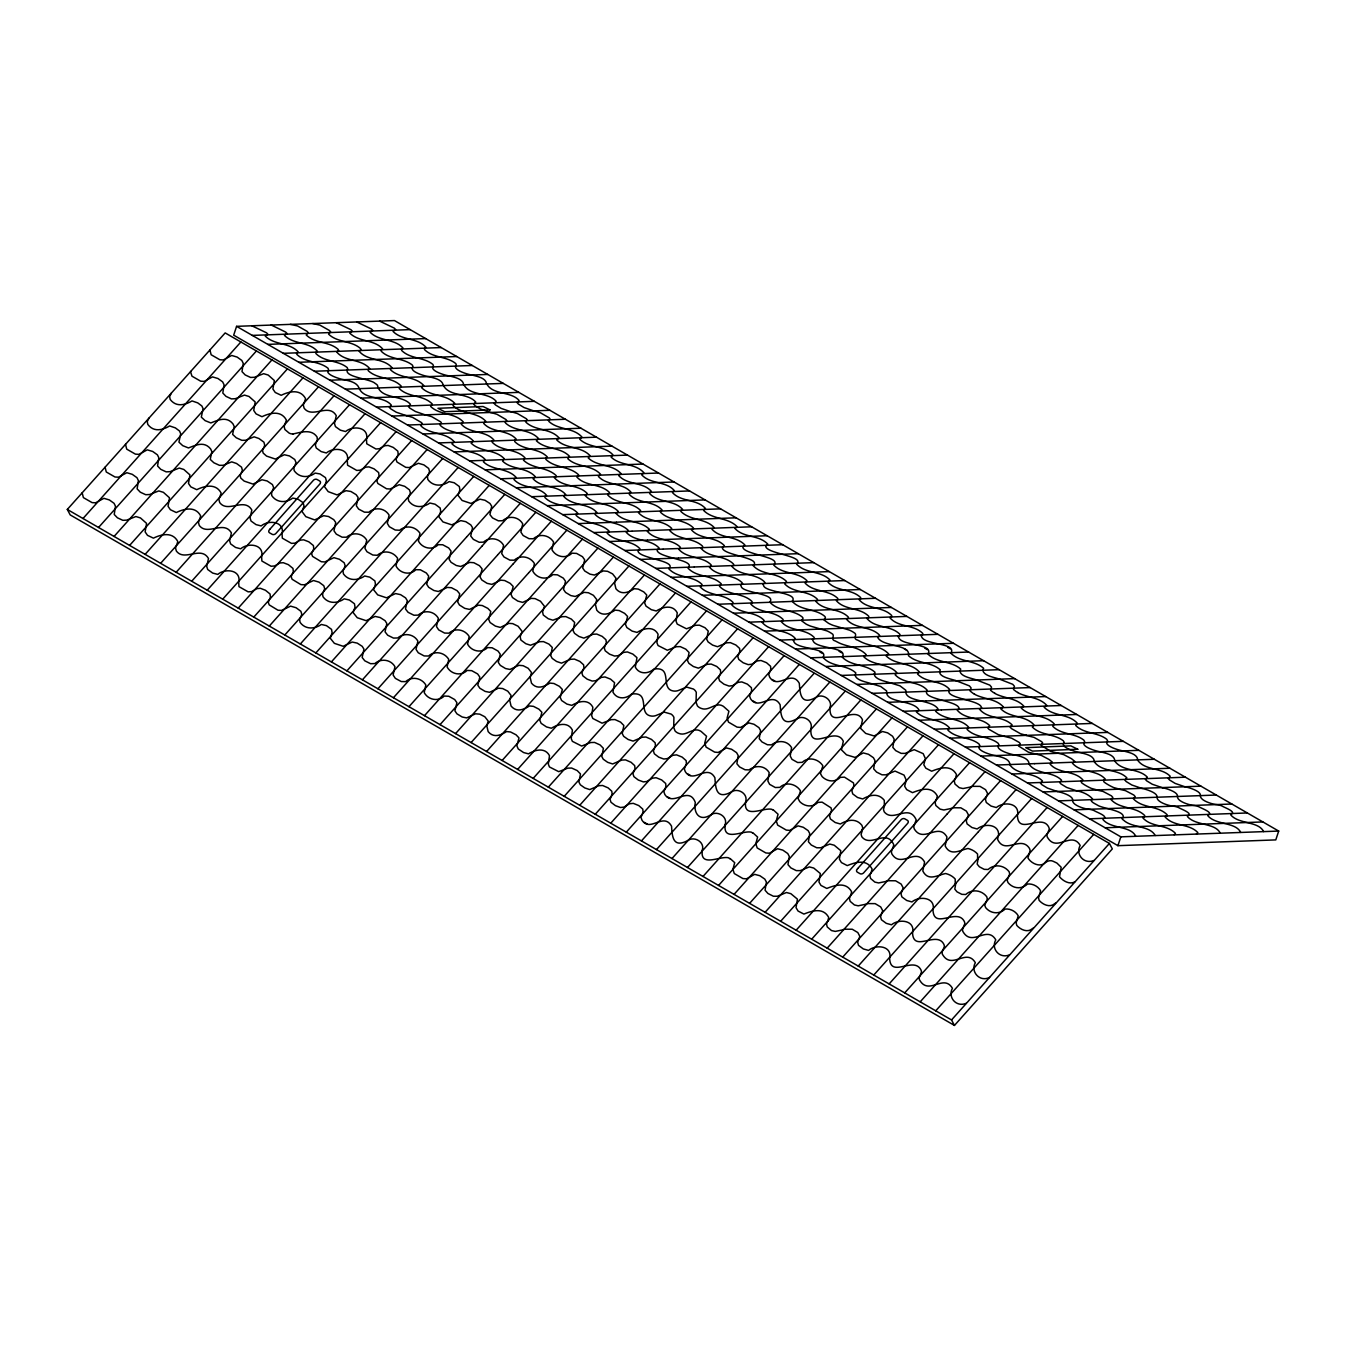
<?xml version="1.0" encoding="UTF-8"?>
<svg xmlns="http://www.w3.org/2000/svg" width="1346" height="1346" viewBox="0 0 1346 1346"><rect width="100%" height="100%" fill="white"/><g stroke="black" fill="none" stroke-linecap="round" stroke-linejoin="round"><path stroke-width="1.5" d="M830.162 706.97C832.652 699.886 822.423 692.887 815.962 697.43M702.292 850.218C699.785 867.985 720.093 855.652 728.472 857.789A10.617 8.143 -27.9 0 1 729.835 858.815M725.208 824.61C722.684 842.36 743.009 830.045 751.371 832.181A10.617 8.143 -27.9 0 1 752.734 833.208M745.634 801.745C743.127 819.512 763.451 807.179 771.813 809.316A10.617 8.143 -27.9 0 1 773.176 810.342M810.898 728.792C809.417 752.515 835.916 725.376 843.303 741.259L841.469 749.84L846.499 754.837L855.03 757.411L863.274 752.919L868.49 754.298L873.419 757.697L874.984 760.591L873.655 768.818L876.549 772.066L881.983 774.808L885.954 774.825L895.04 771.09L904.041 775.111L906.262 780.175L904.647 786.232L906.666 789.614L912.504 792.643C920.614 789.429 931.684 785.643 937.338 796.024L936.261 799.928M830.061 707.357C828.564 731.198 855.181 703.79 862.483 719.824L860.632 728.405L865.68 733.402L874.193 735.976L882.438 731.484L887.653 732.863L892.583 736.262L894.165 739.156L892.835 747.383L895.713 750.631L901.147 753.373L905.118 753.39L914.203 749.655L923.205 753.676L925.425 758.74L923.81 764.797L925.829 768.179L931.668 771.208C939.794 767.994 950.848 764.208 956.501 774.589L955.424 778.493M702.343 849.999C704.867 842.175 694.519 836.017 688.193 840.291M725.242 824.391C727.782 816.568 717.435 810.41 711.109 814.683M745.684 801.526C748.225 793.719 737.877 787.545 731.551 791.835M810.931 728.573C813.472 720.749 803.125 714.591 796.798 718.865M238.679 581.792L238.965 586.637L248.152 591.853L251.668 591.601L256.935 588.606L260.367 588.303L265.465 590.271L270.058 594.007L270.428 597.119L268.275 602.301L269.2 604.876L277.966 610.209L281.499 610.428L290.601 606.137L296.12 607.753L300.881 611.303L301.807 614.281L299.653 619.614L300.074 622.357C305.458 629.777 314.661 629.137 321.341 624.46L326.455 625.638L331.553 629.39L332.109 632.687L330.258 638.223L334.363 643.338L343.196 646.282L352.181 642.042L357.228 643.119L362.209 646.332L363.942 649.109L362.158 657.454L364.766 660.802L370.587 663.696L374.811 663.578C380.952 658.16 390.777 659.389 394.967 666.707L393.116 675.002L395.354 678.367L401.259 681.547L405.617 681.631C411.809 676.045 421.517 677.896 425.841 684.963L424.209 692.601C428.23 699.954 438.224 701.956 444.247 696.033L448.807 696.269L454.729 699.567L456.917 702.713L454.914 710.856L456.95 713.851L462.233 717.014L466.641 717.906L475.559 713.784L479.799 714.171L484.829 716.762L488.194 721.052L486.798 725.864L488.161 731.635C493.679 738.331 500.863 735.219 506.584 731.551L510.555 731.972L516.04 734.798L519.001 737.911L516.881 745.852L518.244 748.965L523.611 752.565L528.49 753.844C534.951 749.806 544.995 747.064 549.488 755.695L548.31 764.141L549.454 766.951L558.725 771.662L567.776 768.145L571.646 768.044L577.198 770.568L580.479 773.95L578.915 782.093L580.345 784.802L584.803 787.948L589.75 789.58L598.819 785.694L602.604 785.492L608.123 787.881L611.791 791.246L612.127 794.14L610.024 799.406L611 802.283L615.425 805.648L620.456 807.499L623.938 807.095L629.507 803.781L633.243 803.343L638.761 805.564L642.782 809.114L643.068 812.143L640.965 817.392L641.958 820.135C650.168 832.955 663.477 811.756 671.553 826.208C672.209 836.388 672.798 848.603 687.907 840.459M261.578 556.184L261.881 561.03L271.068 566.245L274.584 565.976L279.85 562.998L283.266 562.695L288.381 564.664L292.957 568.399L293.327 571.512L291.173 576.694L292.116 579.268L300.865 584.601L304.398 584.82L313.5 580.513L319.019 582.145L323.78 585.695L324.706 588.673L322.552 593.99L322.99 596.749C328.357 604.169 337.577 603.53 344.24 598.835L349.371 600.013L354.452 603.765L355.024 607.08L353.157 612.615L357.262 617.73L366.095 620.674L375.08 616.418L380.127 617.511L385.107 620.708L386.84 623.501L385.057 631.846L387.665 635.194L393.486 638.088L397.726 637.97C403.85 632.553 413.693 633.781 417.883 641.1L416.032 649.378L418.253 652.76L424.158 655.939L428.516 656.024C434.708 650.421 444.416 652.288 448.74 659.338L447.108 666.993C451.129 674.346 461.123 676.348 467.146 670.426L471.723 670.661L477.628 673.942L479.815 677.088L477.83 685.249L479.866 688.243L485.132 691.407L489.557 692.298L498.474 688.159L502.697 688.563L507.745 691.154L511.093 695.445L509.713 700.257L511.059 706.027C516.578 712.724 523.762 709.611 529.483 705.943L533.47 706.364L538.955 709.191L541.9 712.303L539.78 720.228L541.142 723.34L546.51 726.941L551.389 728.236C557.867 724.198 567.894 721.456 572.403 730.07L571.226 738.533L572.37 741.343L581.64 746.037L590.692 742.538L594.562 742.42L600.097 744.944L603.395 748.342L601.813 756.486L603.244 759.194L607.702 762.341L612.649 763.956L621.717 760.086L625.52 759.884L631.038 762.273L634.689 765.622L635.026 768.516L632.94 773.799L633.916 776.676L638.324 780.041L643.354 781.891L646.854 781.488L652.406 778.173L656.141 777.736L661.677 779.957L665.698 783.507L665.967 786.518L663.864 791.785L664.857 794.527C673.185 807.247 688.731 785.155 695.293 802.418C693.409 812.244 698.86 822.356 710.806 814.852M282.021 533.319L282.324 538.181L291.51 543.38L295.026 543.128L300.293 540.15L303.708 539.83L308.823 541.815L313.399 545.551L313.769 548.646L311.616 553.845L312.558 556.403L321.307 561.736L324.84 561.955L333.943 557.665L339.461 559.28L344.223 562.83L345.148 565.808L342.994 571.141L343.432 573.901C348.799 581.304 358.019 580.664 364.682 575.987L369.814 577.165L374.895 580.917L375.467 584.214L373.599 589.75L377.704 594.882L386.538 597.809L395.522 593.569L400.57 594.646L405.55 597.86L407.283 600.636L405.499 608.998L408.107 612.329L413.929 615.24L418.169 615.105C424.293 609.704 434.135 610.916 438.325 618.251L436.474 626.529L438.695 629.894L444.601 633.074L448.958 633.158C455.15 627.572 464.858 629.44 469.182 636.49L467.55 644.128C471.571 651.481 481.565 653.5 487.589 647.561L492.165 647.796L498.07 651.094L500.258 654.24L498.272 662.383L500.308 665.378L505.574 668.558L509.999 669.433L518.917 665.311L523.14 665.698L528.187 668.289L531.535 672.579L530.156 677.408L531.502 683.179C537.02 689.859 544.205 686.746 549.925 683.078L553.913 683.499L559.398 686.342L562.342 689.438L560.222 697.379L561.585 700.492L566.952 704.093L571.831 705.371C578.309 701.35 588.337 698.591 592.846 707.222L591.668 715.685L592.795 718.478L602.083 723.189L611.134 719.673L615.004 719.572L620.54 722.095L623.837 725.477L622.256 733.62L623.686 736.346L628.145 739.492L633.091 741.108L642.16 737.238L645.962 737.019L651.481 739.408L655.132 742.773L655.468 745.667L653.382 750.933L654.358 753.81L658.766 757.175L663.797 759.026L667.296 758.622L672.849 755.308L676.584 754.87L682.119 757.091L686.14 760.641L686.41 763.67L684.306 768.919L685.299 771.662C693.527 784.482 706.835 763.283 714.894 777.736C715.601 787.932 716.106 800.13 731.248 792.003M347.268 460.366L347.571 465.211L356.757 470.427L360.274 470.175L365.54 467.18L368.955 466.877L374.07 468.845L378.647 472.581L379.034 475.693L376.863 480.875L377.805 483.45L386.554 488.783L390.088 489.002L399.19 484.711L404.709 486.327L409.487 489.877L410.395 492.855L408.242 498.188L408.679 500.931C414.063 508.334 423.233 507.728 429.929 503.034L435.061 504.212L440.142 507.964L440.714 511.261L438.863 516.797L442.952 521.912L451.785 524.856L460.769 520.616L465.817 521.693L470.797 524.906L472.53 527.682L470.747 536.028L473.355 539.376L479.176 542.27L483.416 542.152C489.54 536.734 499.383 537.963 503.572 545.281L501.721 553.576L503.942 556.941L509.848 560.121L514.206 560.205C520.397 554.619 530.105 556.47 534.429 563.537L532.797 571.175C536.818 578.528 546.812 580.53 552.836 574.607L557.412 574.843L563.318 578.141L565.522 581.287L563.52 589.43L565.556 592.425L570.822 595.588L575.247 596.48L584.164 592.358L588.387 592.745L593.435 595.336L596.783 599.626L595.403 604.438L596.766 610.209C602.268 616.905 609.452 613.793 615.189 610.125L619.16 610.546L624.645 613.372L627.606 616.485L625.469 624.426L626.832 627.539L632.199 631.139L637.079 632.418C643.556 628.38 653.584 625.638 658.093 634.269L656.915 642.715L658.059 645.525L667.33 650.236L676.382 646.719L680.252 646.618L685.787 649.142L689.085 652.524L687.503 660.667L688.933 663.376L693.392 666.522L698.338 668.154L707.407 664.268L711.21 664.066L716.728 666.455L720.379 669.82L720.716 672.697L718.629 677.98L719.605 680.857L724.013 684.222L729.044 686.073L732.544 685.669L738.096 682.355L741.831 681.917L747.366 684.138L751.388 687.688L751.657 690.717L749.554 695.966L750.546 698.709C758.757 711.512 772.15 690.532 780.142 704.782C780.848 714.978 781.353 727.177 796.495 719.033M366.449 438.931L366.735 443.776L375.921 448.992L379.437 448.74L384.704 445.745L388.136 445.442L393.234 447.41L397.827 451.162L398.197 454.258L396.044 459.44L396.969 462.015L405.735 467.348L409.268 467.567L418.37 463.276L423.889 464.892L428.651 468.442L429.576 471.42L427.422 476.753L427.843 479.496C433.244 486.899 442.413 486.293 449.11 481.599L454.225 482.777L459.323 486.529L459.878 489.826L458.027 495.362L462.132 500.476L470.965 503.421L479.95 499.181L484.997 500.258L489.978 503.471L491.711 506.247L489.927 514.593L492.535 517.941L498.357 520.835L502.58 520.717C508.721 515.299 518.547 516.528 522.736 523.846L520.885 532.141L523.123 535.506L529.028 538.686L533.386 538.77C539.578 533.184 549.286 535.035 553.61 542.101L551.961 549.74C555.999 557.093 565.993 559.095 572 553.172L576.576 553.408L582.498 556.706L584.686 559.852L582.683 567.995L584.719 570.99L590.002 574.153L594.41 575.045L603.328 570.923L607.568 571.31L612.598 573.901L615.963 578.191L614.567 583.003L615.93 588.774C621.448 595.47 628.632 592.358 634.353 588.69L638.324 589.111L643.809 591.937L646.77 595.05L644.65 602.991L646.013 606.104L651.38 609.704L656.259 610.983C662.72 606.945 672.764 604.203 677.257 612.834L676.079 621.28L677.223 624.09L686.494 628.801L695.546 625.284L699.415 625.183L704.968 627.707L708.248 631.089L706.684 639.232L708.114 641.941L712.572 645.087L717.519 646.719L726.588 642.833L730.373 642.631L735.892 645.02L739.56 648.385L739.896 651.279L737.793 656.545L738.769 659.422L743.194 662.787L748.225 664.638L751.707 664.234L757.276 660.92L761.012 660.482L766.53 662.703L770.551 666.253L770.837 669.282L768.734 674.531L769.727 677.274C777.938 690.077 791.313 669.097 799.322 683.347C800.046 693.543 800.517 705.741 815.676 697.598M236.593 326.338L233.682 335.171L1117.92 845.675L1275.789 839.904L1278.7 831.071L394.462 320.567L236.593 326.338L1120.831 836.842L1278.7 831.071M1117.92 845.675L1120.831 836.842M884.356 805.278L884.288 800.332C878.349 792.71 869.634 794.981 862.736 798.969L857.553 797.488L852.725 793.904L851.883 790.809L853.953 785.458L853.448 782.867L844.48 777.147L840.308 777.382C835.075 782.581 827.268 781.807 822.12 776.608L820.454 773.58L822.86 765.79C818.503 758.908 808.458 756.334 802.25 762.341L797.69 762.526L791.986 759.346L790.237 756.015L791.566 747.568C787.057 740.165 777.736 740.081 771.443 744.86L767.422 744.759L761.987 741.949L759.245 738.735L760.574 730.542L758.959 727.648L753.962 724.249L748.813 722.92L740.519 727.429L737.053 727.126L728.472 722.112L727.143 717.923L728.909 711.243L724.283 707.121A14.486 11.121 -27.9 0 0 722.937 706.061C715.5 701.636 709.005 711.563 701.35 708.433A12.434 9.557 -27.9 0 1 697.379 705.826L696.067 702.275L696.286 692.366A12.467 9.573 -27.9 0 0 693.409 689.034L686.645 687.099L678.451 690.464A8.682 6.663 -27.9 0 1 673.572 691.02C659.506 689.001 673.69 666.152 653.904 669.063C648.419 673.959 639.3 674.699 635.329 667.162L636.961 657.656L632.889 654.106L627.387 651.935L623.652 652.406L618.033 655.704L614.567 656.04L609.553 654.156L605.195 650.791L604.27 647.931L606.356 642.614L605.936 639.737L602.2 636.389L596.766 634.067L593.014 634.269L583.878 638.122L578.898 636.439L574.54 633.343L573.127 630.668L574.675 622.475L571.343 619.093L565.858 616.603L562.005 616.704L552.903 620.203L548.243 618.723L543.262 615.021L542.556 611.791L544.541 606.44L540.486 601.241L535.102 598.617L531.249 598.364L522.652 602.402L517.756 601.073L512.456 597.523L511.076 594.461L513.179 586.469L510.184 583.356L504.683 580.53L500.712 580.143L491.896 584.383L487.117 583.34L481.834 579.991L480.085 577.03L482.12 568.887L479.479 565.69L473.859 562.712L469.704 562.392L460.719 566.464L456.26 565.488L451.045 562.292L449.11 559.297L451.078 551.137L448.706 547.973L442.716 544.76L438.258 544.676C432.302 550.716 422.19 548.327 418.404 541.008L420.002 533.336C415.46 526.269 405.903 524.89 399.627 530.257L395.186 530.004L389.347 526.723L387.328 523.375L389.095 515.114C384.704 507.795 375.012 506.904 368.821 512.22L364.463 512.17L358.659 509.108L356.337 505.81L358.103 497.465L356.135 494.672L350.919 491.492L346.057 490.684L337.055 494.907L328.205 491.643L324.47 486.629L326.388 480.976L325.48 477.628L320.028 473.943L315.115 473.085C308.571 478.099 299.216 477.965 294.151 470.629L293.899 467.954L296.036 462.587L294.791 459.541L289.541 455.958L284.343 454.746L275.358 459.053L266.542 456.075L263.177 453.08L262.52 450.557L264.741 445.29L263.934 442.178L258.92 438.493L254.108 436.844L245.561 440.277L241.843 440.31L236.24 437.77L232.622 434.388L234.238 426.564L232.959 423.855C226.481 415.88 218.102 420.171 210.834 422.93L205.114 420.642L201.311 417.125L203.078 408.73L201.917 406.038L197.761 402.891L192.007 400.923C184.957 405.096 176.208 407.401 170.185 399.442L169.613 396.582L171.396 393.066M238.949 581.489C240.665 569.61 224.832 568.214 217.8 574.405L212.651 573.06L207.688 569.493L206.712 566.397L208.495 558.523C200.857 545.366 184.486 561.989 176.343 551.002L175.535 547.99L177.823 541.563C172.49 531.485 161.318 534.295 153.41 538.148L147.488 535.338L145.132 531.906L146.579 523.392L140.455 517.924L135.879 516.544L126.692 520.145L122.823 520.313L117.422 517.806L114.225 514.475L115.47 506.197L114.057 503.32L109.363 499.938L103.911 498.323L95.549 502.815L92.083 502.613L83.385 497.616L82.173 492.821M261.864 555.881C263.564 544.003 247.748 542.606 240.715 548.798L235.567 547.452L230.603 543.885L229.628 540.789L231.394 532.915C223.756 519.741 207.385 536.381 199.242 525.394L198.434 522.383L200.722 515.955C195.389 505.86 184.217 508.687 176.309 512.54L170.387 509.713L168.048 506.298L169.495 497.784L163.371 492.316L158.794 490.92L149.591 494.537L145.721 494.705L140.321 492.199L137.124 488.867L138.386 480.589L136.972 477.695L132.261 474.33L126.827 472.715L118.448 477.207L114.982 476.989L106.284 471.992L105.072 467.213M282.307 533.016C283.972 521.07 268.258 519.876 261.158 525.933L256.009 524.604L251.046 521.037L250.07 517.924L251.837 510.05C244.198 496.91 227.827 513.566 219.684 502.529L218.876 499.517L221.165 493.09C215.831 483.012 204.659 485.839 196.752 489.675L190.829 486.865L188.49 483.45L189.937 474.919L183.813 469.451L179.237 468.072L170.033 471.672L166.164 471.857L160.763 469.333L157.566 466.002L158.828 457.724L157.415 454.847L152.704 451.465L147.269 449.85L138.89 454.359L135.424 454.14L126.726 449.143L125.514 444.348M366.718 438.628C368.4 426.682 352.669 425.471 345.569 431.544L340.42 430.198L335.457 426.632L334.481 423.536L336.264 415.662C328.626 402.504 312.238 419.178 304.112 408.141L303.304 405.129L305.592 398.702C300.259 388.624 289.087 391.434 281.179 395.287L275.257 392.477L272.901 389.044L274.348 380.531L268.224 375.063L263.648 373.683L254.461 377.284L250.592 377.452L245.191 374.945L241.994 371.614L243.239 363.336L241.826 360.459L237.132 357.077L231.68 355.462L223.318 359.954L219.852 359.752L211.154 354.755L209.926 349.96M955.811 883.296L954.802 889.134L957.006 891.826L961.835 894.35L965.721 894.501C972.064 888.814 981.604 890.009 986.769 896.773L987.308 899.061L984.767 905.219L985.642 907.608C990.774 913.867 999.371 914.523 1005.092 909.072C1010.139 908.432 1015.776 911.309 1018.215 915.785L1016.163 922.868L1016.752 925.392C1020.47 929.615 1027.452 933.014 1032.348 928.673A31.379 24.093 -27.9 0 1 1033.156 928.134L1033.223 928.084M978.189 858.277L977.179 864.132L979.383 866.807L984.212 869.348L988.099 869.482C994.442 863.796 1003.981 865.007 1009.147 871.754L1009.685 874.042L1007.145 880.2L1008.019 882.606C1013.151 888.848 1021.749 889.504 1027.469 884.053C1032.517 883.413 1038.153 886.291 1040.593 890.766L1038.54 897.849L1039.129 900.373C1042.847 904.596 1049.83 907.995 1054.709 903.671A31.379 24.093 -27.9 0 1 1055.533 903.132L1055.601 903.065M347.554 460.063C349.22 448.083 333.471 446.956 326.355 452.979L321.156 451.583L316.26 448.016L315.317 444.92L317.336 439.856L317.084 437.063C311.549 428.6 300.966 432.268 293.007 433.984M862.466 829.775L861.12 834.402L861.81 836.775C870.727 848.131 886.341 828.042 893.828 844.867L891.338 851.833L891.876 853.919C901.08 868.944 915.936 846.769 924.567 862.029L922.818 871.013C928.269 881.815 937.792 874.967 945.649 873.52A25.944 19.921 -27.9 0 1 955.206 879.056L955.239 883.918M884.844 804.757L883.481 809.383L884.171 811.756C893.088 823.113 908.718 803.024 916.205 819.849L913.715 826.814L914.254 828.9C923.457 843.925 938.313 821.75 946.945 837.01L945.178 845.995C950.646 856.796 960.169 849.949 968.026 848.502A25.944 19.921 -27.9 0 1 977.566 854.037L977.6 858.899M998.227 836.354L997.571 839.281C1004.907 855.433 1020.689 834.789 1029.471 848.417L1030.144 850.436L1027.94 857.94C1031.187 863.459 1040.122 867.833 1045.489 862.601A6.309 4.846 -27.9 0 1 1052.824 861.137L1056.896 863.038L1061.186 867.261L1059.504 876.734C1062.852 880.856 1069.481 884.877 1074.747 881.916M889.622 957.78C890.026 979.299 913.833 955.475 921.017 970.062L921.556 971.896L919.722 976.355A5.788 4.442 -27.9 0 0 919.907 980.544C929.161 995.569 943.697 973.377 952.43 988.317C947.567 997.033 956.03 1007.531 966.125 1003.359M912.521 932.172C912.925 953.691 936.732 929.867 943.933 944.455L944.471 946.288L942.621 950.747A5.788 4.442 -27.9 0 0 942.806 954.937C952.059 969.961 966.596 947.752 975.345 962.71C970.18 971.593 979.737 982.496 989.596 977.398M932.963 909.307C933.367 930.826 957.174 907.002 964.375 921.606L964.914 923.423L963.063 927.882A5.788 4.442 -27.9 0 0 963.248 932.088C972.502 947.096 987.039 924.904 995.788 939.861C990.74 948.577 999.489 959.059 1009.466 954.886M1017.391 814.919C1017.778 836.438 1041.602 812.614 1048.786 827.201L1049.325 829.035L1047.491 833.494A5.788 4.442 -27.9 0 0 1047.676 837.683C1056.93 852.708 1071.466 830.516 1080.199 845.456C1075.151 854.188 1083.9 864.654 1093.894 860.498M889.891 957.494C891.59 945.498 875.674 944.337 868.574 950.411L863.341 948.947L858.529 945.363L857.671 942.284L859.825 936.328L857.806 932.542L852.254 929.245L845.086 929.194A14.284 10.97 -27.9 0 0 841.957 930.036L835.277 931.415L831.508 930.574L827.235 926.94L826.494 923.928L827.538 921.539M912.79 931.886C914.506 919.89 898.573 918.729 891.489 924.803L886.257 923.322L881.428 919.755L880.57 916.66L882.724 910.72L880.705 906.935L875.152 903.637L867.985 903.587A14.284 10.97 -27.9 0 0 864.872 904.428L858.176 905.808L854.424 904.966L850.15 901.332L849.393 898.32L850.453 895.914M933.232 909.038C934.948 897.025 919.015 895.881 911.932 901.938L906.699 900.474L901.87 896.89L901.012 893.811L903.166 887.872L901.147 884.07L895.595 880.789L888.427 880.721A14.284 10.97 -27.9 0 0 885.315 881.58L878.618 882.942L874.866 882.101L870.593 878.467L869.836 875.455L870.896 873.066M998.48 836.068C1000.196 824.072 984.263 822.911 977.179 828.985L971.947 827.521L967.118 823.937L966.26 820.858L968.43 814.902L966.394 811.116L960.842 807.819L953.675 807.768A14.284 10.97 -27.9 0 0 950.562 808.61L943.883 809.989L940.114 809.148L935.84 805.514L935.1 802.502L936.143 800.113M1017.66 814.633C1019.359 802.637 1003.443 801.476 996.343 807.55L991.11 806.086L986.298 802.502L985.44 799.423L987.594 793.484L985.575 789.681L980.006 786.384L972.855 786.333A14.284 10.97 -27.9 0 0 969.726 787.174L963.046 788.554L959.277 787.713L955.004 784.079L954.264 781.067L955.307 778.678M861.945 830.364L862.769 827.975L861.911 825.35C855.955 817.762 847.273 819.933 840.375 823.988L835.176 822.507L830.364 818.923L829.506 815.827L831.576 810.477L831.071 807.886L822.103 802.149L817.947 802.401C812.715 807.583 804.891 806.809 799.76 801.627L798.094 798.599L800.483 790.809C796.125 783.927 786.081 781.353 779.889 787.36L775.313 787.528L769.626 784.348L767.876 781.033L769.189 772.587C764.679 765.184 755.358 765.1 749.066 769.878L745.045 769.777L739.627 766.968L736.885 763.754L738.197 755.56L736.582 752.65L731.601 749.268L726.436 747.939L718.158 752.448L714.676 752.128L706.095 747.131L704.766 742.942L706.532 736.262L701.905 732.14A14.486 11.121 -27.9 0 0 700.559 731.08C693.123 726.655 686.645 736.582 678.973 733.452A12.434 9.557 -27.9 0 1 675.002 730.844L673.707 727.294L673.909 717.368A12.467 9.573 -27.9 0 0 671.031 714.053L664.268 712.118L656.074 715.483A8.682 6.663 -27.9 0 1 651.212 716.038C637.146 714.019 651.313 691.171 631.526 694.082C625.705 699.247 616.99 699.499 612.952 692.181L614.584 682.674L610.529 679.124L605.01 676.954L601.292 677.408L595.655 680.723L592.19 681.059L587.192 679.175L582.818 675.81L581.893 672.95L583.979 667.633L583.558 664.756L579.823 661.408L574.389 659.086L570.637 659.288L561.501 663.141L556.537 661.458L552.163 658.362L550.766 655.687L552.297 647.493L548.966 644.111L543.481 641.605L539.645 641.706L530.543 645.222L525.865 643.741L520.885 640.04L520.179 636.809L522.164 631.459L518.126 626.26L512.725 623.635L508.872 623.366L500.291 627.421L495.378 626.092L490.079 622.525L488.699 619.48L490.802 611.488L487.824 608.375L482.305 605.549L478.335 605.162L469.518 609.402L464.74 608.358L459.457 605.01L457.707 602.049L459.743 593.906L457.118 590.692L451.482 587.731L447.326 587.411L438.342 591.483L433.883 590.507L428.667 587.293L426.732 584.315L428.701 576.155L426.329 572.992L420.356 569.779L415.897 569.695C409.924 575.735 399.812 573.346 396.027 566.01L397.642 558.354C393.082 551.322 383.526 549.824 377.267 555.275L372.808 555.023L366.97 551.742L364.951 548.394L366.718 540.133C362.326 532.814 352.635 531.922 346.444 537.222L342.086 537.172L336.298 534.126L333.976 530.812L335.726 522.484L333.774 519.674L328.542 516.511L323.679 515.703L314.678 519.926L305.828 516.662L302.093 511.648L304.011 505.995L303.102 502.647L297.668 498.962L292.738 498.104C286.227 503.101 276.822 503 271.774 495.648L271.522 492.973L273.659 487.605L272.414 484.56L267.164 480.976L261.965 479.765L252.981 484.072L244.164 481.094L240.799 478.099L240.143 475.575L242.381 470.309L241.557 467.18L236.56 463.495L231.731 461.863L223.184 465.295L219.465 465.329L213.863 462.772L210.245 459.407L211.86 451.583L210.582 448.874C204.087 440.882 195.759 445.19 188.457 447.949L182.736 445.661L178.934 442.127L180.701 433.749L179.54 431.04L175.384 427.893L169.63 425.942C162.58 430.114 153.831 432.419 147.824 424.461L147.236 421.601L149.019 418.068M827.655 921.354L828.732 917.45C823.096 907.069 812.025 910.855 803.899 914.069L798.06 911.04L796.041 907.658L797.438 899.162L790.859 893.677L786.434 892.516L777.349 896.251L773.378 896.234L767.943 893.492L765.066 890.244L766.396 882.017L764.814 879.123L759.884 875.724L754.669 874.345L746.424 878.837L742.942 878.568L734.293 873.554L732.914 869.331L734.714 862.685L730.121 858.496M850.554 895.746L851.648 891.826C845.995 881.462 834.924 885.247 826.797 888.444L820.976 885.432L818.957 882.051L820.353 873.554L813.758 868.052L809.35 866.908L800.264 870.626L796.277 870.61L790.859 867.884L787.965 864.62L789.294 856.409L787.73 853.515L782.8 850.117L777.584 848.737L769.34 853.229L765.857 852.96L757.192 847.946L755.829 843.723L757.613 837.061L753.02 832.888M870.997 872.881L872.09 868.978C866.437 858.597 855.366 862.382 847.24 865.596L841.418 862.567L839.399 859.185L840.796 850.689L834.2 845.204L829.792 844.06L820.707 847.778L816.719 847.761L811.285 845.019L808.408 841.772L809.737 833.544L808.172 830.65L803.242 827.268L798.027 825.872L789.782 830.381L786.3 830.095L777.635 825.081L776.272 820.858L778.055 814.212L773.462 810.023M855.013 674.901C855.921 680.369 865.949 681.9 870.963 683.549M874.177 674.195C875.018 679.663 885.382 681.261 890.059 682.826M959.866 671.065C960.792 676.533 970.819 678.064 975.833 679.713M982.782 670.224C983.69 675.692 993.718 677.24 998.732 678.872M67.3 509.444L225.169 332.916L1109.407 843.437L1112.318 848.922L954.449 1025.433L70.211 514.929L67.3 509.444L951.538 1019.948L954.449 1025.433M82.998 518.513L240.884 341.985M98.544 527.481L256.413 350.97M114.057 536.448L271.926 359.92M129.603 545.416L287.438 368.871M145.116 554.367L302.968 377.839M160.628 563.318L318.497 386.807M176.141 572.286L334.01 395.758M191.687 581.253L349.523 404.725M207.2 590.221L365.052 413.693M222.713 599.172L380.598 422.661M238.225 608.14L396.128 431.629M253.788 617.107L411.64 440.579M269.284 626.058L427.136 449.53M284.797 635.009L442.699 458.498M300.326 643.977L458.195 467.449M315.839 652.928L473.725 476.417M331.385 661.912L489.221 485.368M346.898 670.863L466.439 537.189M466.625 537.004L504.784 494.352M362.411 679.831L481.969 546.156M482.137 545.954L520.279 503.303M377.923 688.782L497.448 555.158M497.667 554.889L535.809 512.271M393.436 697.733L512.944 564.109M513.23 563.839L551.338 521.222M408.948 706.7L528.456 573.076M528.726 572.79L566.834 530.173M424.495 715.668L543.952 582.095M544.306 581.741L582.381 539.157M440.024 724.636L559.465 591.062M559.801 590.692L597.893 548.108M455.554 733.604L574.978 600.08M575.365 599.643L613.423 557.076M471.083 742.571L590.473 609.065M590.86 608.577L628.919 566.027M486.579 751.505L605.969 618.016M606.39 617.511L644.431 574.978M502.108 760.49L659.961 583.945M517.621 769.424L675.507 592.913M533.151 778.409L691.02 601.881M548.327 787.158L668.827 653.029M668.558 653.332L706.549 610.848M564.21 796.327L722.095 619.816M579.722 805.278L737.591 628.767M595.252 814.263L753.121 637.735M610.748 823.197L768.633 646.686M626.277 832.165L784.146 655.637M641.453 840.93L799.322 664.402M656.461 849.595L813.943 673.505M671.974 858.546L829.859 682.035M687.486 867.514L844.968 691.423M702.999 876.465L860.868 699.937M718.562 885.449L838.238 751.606M838.524 751.236L876.397 708.905M734.041 894.383L853.751 760.54M854.104 760.204L891.944 717.889M749.587 903.368L907.456 726.84M765.083 912.319L922.986 735.808M938.499 744.759L780.646 921.287M796.125 930.237L953.994 753.71M811.672 939.205L969.557 762.694M827.167 948.156L946.978 814.179M985.053 771.628L946.844 814.33M842.714 957.124L962.508 823.18M962.827 822.827L1000.583 780.613M858.226 966.075L978.02 832.148M978.34 831.778L1016.095 789.564M873.756 975.059L1031.642 798.531M889.134 983.926L1047.138 807.482M904.697 992.911L1062.633 816.433M920.176 1001.845L1078.18 825.401M935.722 1010.829L1093.709 834.369M951.538 1019.948L1109.407 843.437M545.853 458.094L545.87 459.373C555.04 468.29 569.173 465.968 578.444 474.667L578.881 475.643L576.711 476.837C585.308 486.73 600.552 483.18 609.587 492.619L607.635 494.857C616.485 504.565 631.594 501.116 640.662 510.588L638.475 512.708C647.443 522.484 662.451 519.135 671.738 528.44L669.702 530.526C678.401 540.268 693.039 537.39 702.376 546.005L702.831 547.166L701.148 548.461C709.527 558.085 724.333 554.989 733.385 563.907L733.822 565.084L731.77 566.262C740.098 576.172 755.106 572.874 764.309 581.674L765.016 582.936L762.913 584.097L763.552 585.409C764.444 592.358 798.767 592.56 792.34 601.14M514.727 440.176L514.694 441.555C523.745 450.843 538.669 447.545 547.385 457.051L545.87 458.077M1155.205 835.479C1149.551 825.266 1132.188 828.211 1123.658 820.236A6.309 1.75 18.2 0 1 1123.052 817.83C1126.013 810.763 1102.946 808.66 1097.73 805.312C1096.149 804.151 1087.871 800.937 1092.7 799.137C1089.116 794.695 1082.722 791.986 1077.019 790.859M874.362 674.077L875.001 672.243C865.646 663.83 851.379 666.438 842.276 657.185C848.703 646.686 815.895 649.109 813.068 640.797L812.378 639.468L814.515 638.341L813.876 637.095C804.672 628.212 789.614 631.577 781.269 621.633L783.322 620.472L782.951 619.311C773.9 610.344 759.043 613.473 750.664 603.832L752.364 602.537L751.909 601.393C742.824 592.661 728.119 595.555 719.471 586.284L721.254 583.827C711.984 574.506 696.959 577.855 687.974 568.096C696.959 559.953 657.908 557.867 657.117 550.228L659.136 548.041C650.135 538.518 634.891 542.085 626.193 532.259L628.363 531.047L628.01 530.105C618.79 521.323 604.64 523.628 595.42 514.811L594.966 513.785L596.884 512.473C588.303 502.866 573.329 506.214 564.26 497.01L563.806 495.934L565.757 494.605C557.345 484.779 541.95 488.447 533.134 478.84L535.271 476.652C526.471 466.978 511.732 469.973 502.563 461.106L504.245 458.683C495.21 449.16 480.438 452.239 471.134 443.171L473.304 440.966C464.521 431.258 449.917 434.135 440.462 425.588L439.738 424.343L441.572 423.233L440.765 421.921L431.679 416.654L425.874 414.989M960.068 670.931L960.708 669.113C951.487 660.751 936.883 663.225 927.966 654.055C934.393 643.556 901.837 646.013 898.758 637.668L898.068 636.338L900.205 635.211L899.565 633.966C890.362 625.082 875.304 628.447 866.959 618.504L869.011 617.326L868.641 616.165C859.589 607.214 844.733 610.344 836.354 600.703L838.07 599.407L837.616 598.263C828.513 589.531 813.808 592.425 805.16 583.155L806.944 580.681C797.673 571.377 782.649 574.725 773.664 564.967C782.649 556.823 743.598 554.737 742.807 547.099L744.826 544.911C735.825 535.388 720.581 538.972 711.883 529.129L714.053 527.901L713.7 526.976C704.48 518.193 690.33 520.498 681.11 511.682L680.655 510.639L682.573 509.343C673.993 499.736 659.018 503.068 649.95 493.881L649.495 492.804L651.447 491.475C643.035 481.632 627.657 485.317 618.824 475.71L620.96 473.523C612.161 463.848 597.422 466.826 588.252 457.96L589.935 455.554C580.9 446.031 566.128 449.127 556.823 440.041L558.994 437.82C550.211 428.129 535.624 431.006 526.151 422.459L525.428 421.214L527.262 420.087L526.454 418.791L517.369 413.525L511.564 411.859M855.147 674.817L855.837 672.95C846.752 664.335 831.138 667.28 823.012 657.336C829.405 647.796 796.176 649.428 793.888 641.504L793.215 640.174L795.351 639.047L794.712 637.785C785.492 628.919 770.434 632.267 762.088 622.34L764.158 621.162L763.771 620.001C754.736 611.05 739.863 614.18 731.484 604.539L733.2 603.244L732.746 602.099C723.66 593.367 708.938 596.261 700.307 586.991L702.09 584.517C692.803 575.213 677.795 578.561 668.811 568.803C677.795 560.659 638.744 558.556 637.954 550.935L639.973 548.747C630.954 539.224 615.711 542.791 607.029 532.966L609.183 531.737L608.846 530.812C599.609 522.029 585.476 524.334 576.239 515.518L575.802 514.475L577.72 513.179C569.122 503.572 554.148 506.937 545.096 497.717L544.642 496.624L546.594 495.311C538.181 485.452 522.803 489.12 513.97 479.529L516.107 477.359C507.307 467.685 492.552 470.663 483.382 461.796L485.065 459.39C476.047 449.85 461.257 452.946 451.97 443.877L454.14 441.656C445.358 431.948 430.754 434.842 421.298 426.295L420.575 425.05L422.408 423.923L421.584 422.627L412.515 417.361L406.694 415.695M1144.437 816.719L1144.739 815.541C1135.334 806.119 1120.158 809.451 1111.022 799.608L1112.873 797.455L1111.46 795.873L1103.064 791.448L1096.468 789.984M1166.797 815.895L1167.117 814.717C1157.711 805.295 1142.535 808.626 1133.382 798.784L1135.233 796.63L1133.82 795.049L1125.424 790.624L1118.846 789.16M982.883 670.157L983.606 668.272C974.403 659.91 959.799 662.383 950.882 653.214C957.309 642.715 924.736 645.171 921.657 636.826L920.984 635.497L923.12 634.37L922.481 633.125C913.261 624.241 898.203 627.606 889.857 617.663L891.927 616.502L891.54 615.341C882.505 606.373 867.632 609.502 859.253 599.862L860.969 598.566L860.515 597.422C851.429 588.69 836.707 591.584 828.076 582.313L829.859 579.857C820.572 570.536 805.564 573.884 796.58 564.125C805.564 555.982 766.513 553.896 765.706 546.257L767.742 544.07C758.723 534.547 743.48 538.131 734.798 528.288L736.952 527.077L736.615 526.135C727.378 517.352 713.245 519.657 704.008 510.841L703.571 509.814L705.489 508.502C696.892 498.895 681.934 502.243 672.865 493.04L672.394 491.963L674.363 490.634C665.95 480.808 650.555 484.476 641.739 474.869L643.876 472.682C635.076 463.007 620.321 466.002 611.151 457.135L612.834 454.712C603.816 445.19 589.026 448.285 579.739 439.2L581.909 436.996C573.127 427.288 558.523 430.165 549.067 421.618L548.344 420.373L550.178 419.262L549.353 417.95L540.284 412.684L534.463 411.018M769.929 601.982C776.541 593.418 741.983 593.149 741.175 586.233L740.552 584.921L742.655 583.76L741.932 582.498C732.729 573.699 717.721 576.997 709.392 567.087L711.445 565.892L711.008 564.714C701.956 555.848 687.15 558.91 678.771 549.286L680.47 547.973L679.999 546.829C670.661 538.198 656.024 541.092 647.325 531.35L649.361 529.247C639.888 519.893 625.217 523.358 616.098 513.516L618.285 511.413C609.216 501.94 594.108 505.389 585.274 495.665L587.209 493.444C578.191 484.005 562.931 487.555 554.35 477.662L556.504 476.467L556.066 475.491C546.812 466.776 532.663 469.098 523.493 460.197L525.007 457.876C516.292 448.353 501.385 451.617 492.316 442.38L491.963 441.337L493.898 439.991C485.368 430.215 469.99 433.9 461.241 424.175L463.344 421.988C454.443 412.381 439.688 415.409 430.602 406.408L432.285 404.036C423.182 394.58 408.36 397.726 399.173 388.456L401.377 386.302C392.426 376.695 377.839 379.572 368.4 370.857L367.929 369.729L369.729 368.585C361.132 358.524 345.098 362.192 336.635 351.912L338.687 350.717L338.183 349.405C328.979 341.161 315.216 343.718 306.232 334.986L308.284 332.714L307.073 331.318L297.516 325.934L290.366 324.369M1220.284 833.174C1215.102 822.625 1195.786 825.973 1187.576 816.719L1187.34 815.962C1194.07 813.556 1180.879 809.148 1178.776 807.65A5.788 1.615 18.2 0 0 1173.779 806.237C1168.345 805.8 1156.651 802.014 1157.005 797.286C1158.132 793.063 1146.842 789.479 1142.266 788.47M1240.726 832.417C1235.561 821.884 1216.229 825.216 1208.018 815.962L1207.783 815.222C1214.513 812.816 1201.322 808.391 1199.219 806.91A5.788 1.615 18.2 0 0 1194.222 805.497C1188.787 805.059 1177.094 801.274 1177.447 796.546C1178.558 792.323 1167.285 788.722 1162.708 787.73M1263.625 831.592C1258.46 821.043 1239.128 824.375 1230.934 815.121L1230.698 814.38C1237.428 811.975 1224.221 807.566 1222.134 806.069A5.788 1.615 18.2 0 0 1217.12 804.656C1211.703 804.218 1200.009 800.433 1200.363 795.705C1201.473 791.482 1190.201 787.881 1185.607 786.888M514.761 440.159L516.275 439.183C507.728 429.424 492.367 433.109 483.618 423.367L485.721 421.18C476.82 411.607 462.048 414.618 452.979 405.583L454.662 403.211C445.543 393.755 430.737 396.902 421.55 387.631L423.754 385.478C414.804 375.887 400.216 378.764 390.777 370.032L390.306 368.905L392.107 367.778C383.509 357.7 367.475 361.384 359.012 351.104L361.065 349.893L360.56 348.58C351.34 340.336 337.594 342.894 328.592 334.161L330.645 331.89L329.45 330.51L319.894 325.109L312.743 323.545M1135.772 836.303C1130.64 825.519 1111.291 829.153 1103.165 819.798L1102.929 819.041C1109.659 816.635 1096.452 812.227 1094.365 810.729A5.788 1.615 18.2 0 0 1089.351 809.316C1083.934 808.896 1072.24 805.11 1072.594 800.382C1073.704 796.142 1062.431 792.558 1057.838 791.566M1144.403 816.736L1142.619 817.577C1151.082 827.672 1166.477 823.971 1175.445 833.359L1174.435 834.554A31.379 8.715 18.2 0 0 1174.049 834.705L1174.049 834.705M1166.78 815.912L1164.98 816.77C1173.46 826.865 1188.855 823.163 1197.822 832.551L1196.947 833.679A31.379 8.715 18.2 0 0 1196.426 833.881L1196.426 833.881M252.291 335.406L410.16 329.619M267.837 344.374L425.689 338.586M283.333 353.325L441.219 347.554M298.862 362.276L456.765 356.522M314.392 371.244L472.278 365.489M329.921 380.211L487.79 374.44M345.417 389.162L503.303 383.391M360.947 398.13L518.849 392.376M376.476 407.098L534.362 401.327M392.023 416.065L549.875 410.294M407.552 425.033L565.387 419.245M423.048 433.984L580.95 428.23M438.56 442.935L596.446 437.181M454.107 451.92L611.959 446.132M469.603 460.87L627.488 455.099M485.132 469.838L643.001 464.05M500.645 478.789L658.547 473.018M516.191 487.757L674.06 481.986M531.704 496.708L689.573 490.937M547.216 505.675L705.085 499.904M562.746 514.643L720.598 508.855M578.242 523.594L616.35 522.198M616.619 522.181L736.111 517.806M593.805 532.562L631.897 531.182M632.199 531.148L751.657 526.791M609.301 541.513L647.392 540.133M647.729 540.116L767.186 535.742M624.83 550.48L662.905 549.101M663.292 549.084L782.716 544.709M640.343 559.431L678.401 558.052M678.838 558.052L798.245 553.677M655.839 568.382L693.88 567.003M694.351 566.986L813.741 562.628M671.368 577.35L829.271 571.596M686.914 586.318L844.783 580.547M702.427 595.285L860.313 589.514M875.489 598.28L717.973 604.253M733.503 613.221L891.372 607.45M748.999 622.172L906.868 616.401M764.545 631.139L922.414 625.368M780.041 640.09L937.91 634.319M795.57 649.058L953.439 643.287M810.729 657.807L968.615 652.036M826.141 666.472L983.623 660.701M841.267 675.44L999.136 669.669M857.166 684.391L1014.648 678.62M872.275 693.341L1030.161 687.57M887.805 702.309L925.678 700.93M926.031 700.93L1045.707 696.555M903.368 711.294L941.207 709.914M941.493 709.88L1061.203 705.506M918.881 720.245L1076.75 714.474M1092.245 723.425L934.41 729.212M949.906 738.163L1107.808 732.409M965.418 747.114L1123.287 741.343M980.965 756.099L1138.834 750.328M996.461 765.033L1034.653 763.636M1034.519 763.653L1154.33 759.262M1012.007 774.017L1049.762 772.638M1050.082 772.621L1169.876 768.246M1027.503 782.968L1065.258 781.589M1065.595 781.572L1185.389 777.197M1043.066 791.953L1200.918 786.165M1058.545 800.887L1216.296 795.032M1074.058 809.838L1231.859 804.016M1089.604 818.805L1247.338 812.967M1105.133 827.773L1262.885 821.935M1026.476 735.37L1020.554 733.755L1011.418 728.573L1010.139 727.126L1012.074 724.855C1002.804 715.668 987.88 719.403 979.451 709.14L981.739 708.046L981.284 706.97C978.592 699.668 943.159 698.187 949.569 689.388C941.325 679.966 926.3 683.331 917.568 674.043L919.116 671.688C910.3 662.114 895.157 665.16 886.038 655.805L888.697 653.971C880.974 645.474 868.843 646.4 859.572 641.117A14.486 4.021 18.2 0 1 857.89 640.242C851.665 638.711 858.63 634.673 853.801 632.519A12.434 3.466 18.2 0 0 849.461 630.13L833.224 625.402A12.467 3.466 18.2 0 1 828.379 623.198L823.937 619.934L825.3 617.78A8.682 2.406 18.2 0 0 824.408 616.047C815.02 608.409 800.466 610.748 792.222 601.309M1004.032 736.178L998.194 734.58L989.041 729.381L987.779 727.95L989.714 725.679C980.645 716.56 965.334 720.144 957.073 709.965L959.362 708.854L958.907 707.794C956.232 700.492 920.782 699.011 927.209 690.212C918.948 680.807 903.906 684.172 895.208 674.868L896.739 672.512C887.923 662.955 872.78 666.001 863.661 656.612L866.319 654.795C858.597 646.282 846.483 647.207 837.195 641.941A14.486 4.021 18.2 0 1 835.513 641.066C829.304 639.518 836.253 635.497 831.424 633.327A12.434 3.466 18.2 0 0 827.083 630.938L810.847 626.21A12.467 3.466 18.2 0 1 806.002 624.022L801.56 620.742L802.923 618.605A8.682 2.406 18.2 0 0 802.031 616.855C792.643 609.216 778.089 611.572 769.845 602.116M1119.418 789.126L1113.664 787.561A25.944 7.218 18.2 0 1 1104.073 782.043L1103.35 780.428L1105.352 779.183C1096.721 769.323 1081.09 773.227 1072.426 763.216L1074.747 761.365L1071.5 758.707L1063.811 754.652L1050.856 751.405L1040.879 745.162L1042.645 742.958L1041.653 741.663L1033.997 737.356L1025.955 735.387M1097.125 789.967L1091.286 788.386A25.944 7.218 18.2 0 1 1081.696 782.867L1080.973 781.252L1082.975 780.007C1074.344 770.131 1058.713 774.051 1050.048 764.04L1052.387 762.173L1049.14 759.531L1041.434 755.476L1028.495 752.212L1018.501 745.987L1020.285 743.783L1019.275 742.47L1011.62 738.18L1003.578 736.212M1185.355 786.905L1175.176 783.422L1169.573 779.99L1168.278 778.543L1170.212 776.272C1161.396 767.153 1145.328 770.871 1137.69 760.271A14.284 3.971 18.2 0 1 1137.69 759.312C1136.663 753.642 1128.2 752.313 1123.422 750.95C1119.031 750.479 1102.509 745.465 1107.607 740.855L1106.698 739.24C1097.495 732.005 1084.304 734.058 1075.723 725.511L1077.221 723.122C1068.455 713.498 1053.262 716.577 1044.143 707.222L1046.818 705.422C1039.095 696.858 1026.931 697.783 1017.61 692.517M1162.456 787.747L1152.277 784.247L1146.657 780.831L1145.362 779.384L1147.297 777.113C1138.497 767.994 1122.413 771.712 1114.774 761.096A14.284 3.971 18.2 0 1 1114.774 760.137C1113.765 754.467 1105.285 753.154 1100.523 751.791C1096.166 751.32 1079.593 746.29 1084.691 741.696L1083.799 740.081C1074.579 732.847 1061.405 734.899 1052.808 726.352L1054.305 723.963C1045.556 714.339 1030.363 717.418 1021.244 708.063L1023.919 706.246C1016.196 697.699 1004.032 698.624 994.711 693.341M1142.014 788.487L1131.835 785.004L1126.215 781.572L1124.936 780.142L1126.854 777.853C1118.055 768.734 1101.97 772.453 1094.332 761.853A14.284 3.971 18.2 0 1 1094.332 760.894C1093.322 755.224 1084.842 753.895 1080.081 752.532C1075.723 752.061 1059.151 747.047 1064.249 742.437L1063.357 740.822C1054.137 733.587 1040.963 735.639 1032.365 727.092L1033.863 724.703C1025.114 715.079 1009.921 718.158 1000.801 708.804L1003.477 707.003C995.754 698.439 983.59 699.365 974.268 694.099M1076.766 790.876L1066.587 787.393L1060.968 783.961L1059.672 782.514L1061.607 780.243C1052.808 771.123 1036.723 774.842 1029.084 764.242A14.284 3.971 18.2 0 1 1029.084 763.283C1028.075 757.613 1019.595 756.284 1014.834 754.921C1010.476 754.45 993.903 749.436 999.001 744.826L998.093 743.211C988.889 735.976 975.715 738.029 967.118 729.482L968.615 727.092C959.849 717.468 944.673 720.547 935.554 711.193L938.229 709.392C932.896 698.978 903.57 702.528 905.858 690.296L899.969 685.837L890.379 682.893M1057.586 791.583L1047.407 788.083L1041.804 784.668L1040.508 783.221L1042.443 780.949C1033.644 771.83 1017.559 775.548 1009.921 764.932A14.284 3.971 18.2 0 1 1009.921 763.973C1008.894 758.303 1000.431 756.99 995.653 755.628C991.295 755.156 974.723 750.126 979.838 745.533L978.929 743.917C969.726 736.683 956.535 738.735 947.954 730.188L949.452 727.799C940.686 718.175 925.51 721.254 916.374 711.899L919.049 710.082C913.564 699.567 884.541 703.386 886.694 691.003L880.789 686.544L871.198 683.6M379.589 321.105L394.294 328.121L395.657 329.551L393.032 331.419C402.151 340.723 417.445 337.594 426.026 347.318L424.259 348.631L424.697 349.792C433.412 358.238 446.636 356.135 455.789 363.571L456.361 365.069C451.566 369.628 467.87 374.625 472.311 375.08C477.056 376.459 485.519 377.772 486.529 383.442C492.3 395.371 510.807 390.912 519.085 400.452L517.116 402.673L518.429 404.137L524.048 407.552L534.194 411.035M356.69 321.946L371.395 328.962L372.758 330.393L370.116 332.243C379.236 341.548 394.529 338.435 403.11 348.16L401.36 349.472L401.798 350.633C410.496 359.079 423.721 356.976 432.874 364.413L433.462 365.893C428.667 370.47 444.971 375.467 449.413 375.904C454.157 377.301 462.62 378.596 463.613 384.266C469.384 396.212 487.891 391.753 496.186 401.293L494.201 403.514L495.513 404.961L501.149 408.393L511.295 411.876M336.248 322.687L350.953 329.703L352.316 331.133L349.674 333C358.793 342.305 374.087 339.175 382.668 348.917L380.918 350.229L381.355 351.373C390.054 359.819 403.278 357.716 412.431 365.153L413.02 366.65C408.225 371.21 424.528 376.207 428.97 376.661C433.715 378.041 442.178 379.353 443.171 385.023C448.941 396.952 467.449 392.494 475.744 402.05L473.758 404.271L475.071 405.718L480.707 409.134L490.853 412.616M251.837 325.782L266.525 332.799L267.888 334.229L265.263 336.079C274.382 345.384 289.676 342.271 298.257 351.996L296.49 353.308L296.928 354.469C305.626 362.932 318.851 360.829 328.02 368.249L328.592 369.729C323.713 374.238 339.983 379.151 344.206 379.723C349.304 380.884 356.757 382.348 358.877 387.665C363.386 400.149 383.459 395.455 391.333 405.129L389.347 407.35L390.66 408.797L396.279 412.229L406.425 415.695M425.605 415.005L415.46 411.523L409.823 408.107L408.511 406.66L410.463 404.406C402.454 394.614 380.329 399.476 377.435 385.242A9.893 2.759 18.2 0 0 375.231 383.475C370.537 378.68 342.338 377.082 347.756 369.023L347.167 367.525C337.997 360.105 324.79 362.192 316.091 353.746L315.654 352.602L317.437 351.289C308.84 341.548 293.563 344.66 284.427 335.373L287.068 333.522L285.705 332.092L271.505 325.16A7.083 1.969 18.2 0 0 271 325.076M491.122 412.599L496.926 414.265L506.012 419.548L506.819 420.844L504.986 421.954L505.726 423.216C515.182 431.763 529.769 428.869 538.551 438.577L536.381 440.781C545.685 449.867 560.458 446.771 569.493 456.311L567.81 458.717C576.98 467.584 591.718 464.589 600.535 474.263L598.381 476.45C607.214 486.041 622.609 482.373 631.005 492.215L629.053 493.545L629.507 494.638C638.576 503.858 653.55 500.493 662.131 510.084L660.213 511.396L660.667 512.422C669.887 521.255 684.037 518.933 693.257 527.716L693.611 528.658L691.44 529.87C700.139 539.712 715.382 536.145 724.384 545.652L722.365 547.839C723.155 555.477 762.206 557.564 753.222 565.707C762.223 575.465 777.231 572.134 786.501 581.438L784.718 583.895C793.366 593.165 808.071 590.271 817.173 599.004L817.628 600.148L815.912 601.443C824.29 611.084 839.147 607.955 848.199 616.922L848.569 618.083L846.516 619.244C854.861 629.188 869.92 625.823 879.123 634.706L879.762 635.951L877.626 637.079L878.315 638.408C884.692 646.921 911.175 644.482 908.415 655.637C917.45 663.965 931.331 661.71 940.265 669.854C936.53 676.5 950.394 678.805 955.391 680.47M998.968 678.922L1012.73 684.306L1014.463 686.325L1013.504 689.489L1016.264 691.642A10.617 2.944 18.2 0 0 1017.896 692.5M976.069 679.764L989.832 685.148L991.548 687.167L990.589 690.33L993.348 692.467A10.617 2.944 18.2 0 0 994.997 693.341M955.626 680.521L969.389 685.888L971.105 687.907L970.163 691.07L972.906 693.224A10.617 2.944 18.2 0 0 974.554 694.082M774.825 681.026L772.099 679.494M755.661 702.461L752.919 700.93M690.397 775.414L687.671 773.883M669.955 798.262L667.229 796.731M647.056 823.887L644.33 822.356M947.618 647.241L950.293 648.806M924.702 648.082L927.377 649.647M904.26 648.839L906.952 650.387M839.012 651.212L841.687 652.776M819.849 651.918L822.524 653.483M190.762 371.395A7.083 5.434 -27.9 0 0 190.594 371.883L191.973 376.19L200.672 381.187L204.138 381.406L212.5 376.897L217.934 378.495L222.645 381.877L224.075 384.771L222.813 393.049L225.993 396.363L231.394 398.887L235.281 398.719L244.467 395.101L249.027 396.481L255.185 401.949L253.738 410.463L256.06 413.878L261.982 416.705C269.907 412.919 281.045 410.025 286.412 420.12L284.124 426.531L284.915 429.542L289.188 433.143A9.893 7.605 -27.9 0 0 293.007 433.984M490.011 409.891L444.668 411.741L437.955 408.292L483.063 406.509L490.011 409.891M1077.793 749.251L1032.449 751.102L1025.736 747.653L1070.844 745.869L1077.793 749.251M269.907 529.214L269.25 529.954A2.759 2.12 -27.9 0 0 269.637 532.865L272.279 534.362A2.759 2.12 -27.9 0 0 275.93 533.42L319.826 484.072A2.759 2.12 -27.9 0 0 319.675 480.993L317.067 479.496A2.759 2.12 -27.9 0 0 313.483 480.219L269.907 529.214M857.688 868.557L857.032 869.314A2.759 2.12 -27.9 0 0 857.419 872.208L860.06 873.722A2.759 2.12 -27.9 0 0 863.711 872.78L907.608 823.416A2.759 2.12 -27.9 0 0 907.456 820.353L904.848 818.856A2.759 2.12 -27.9 0 0 901.265 819.563L857.688 868.557"/></g></svg>
